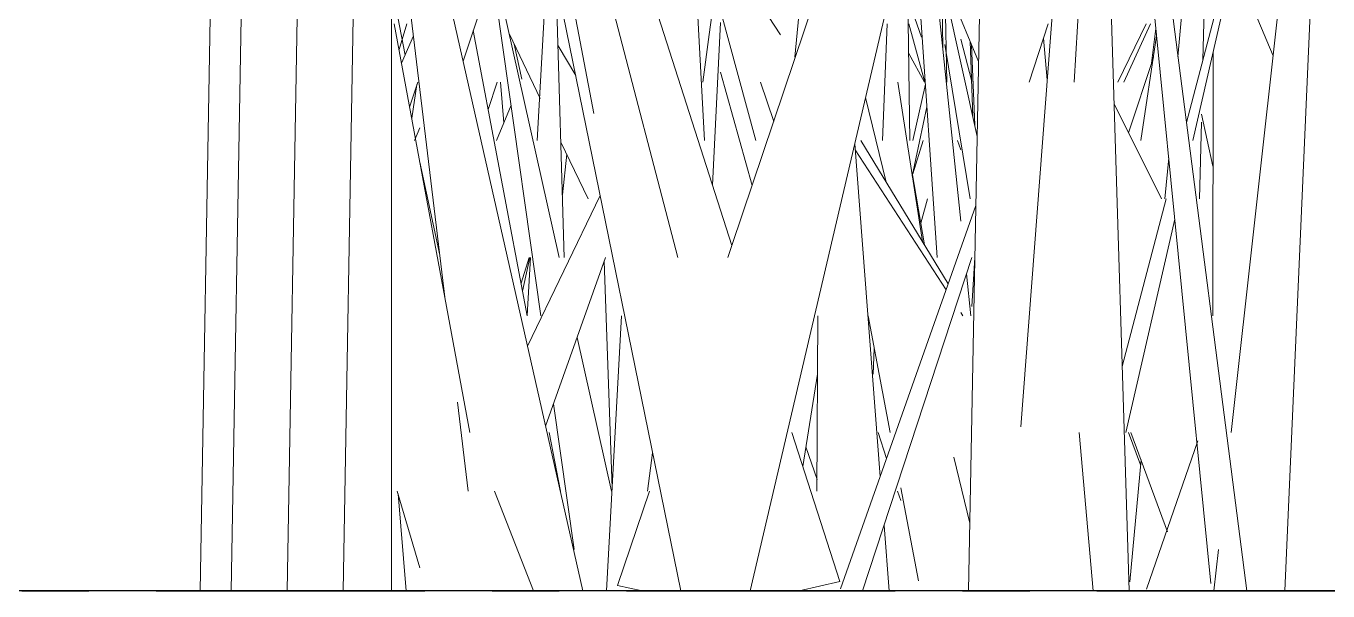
# Model space of a CAD drawing. Header units: millimetres. Extents: x -10020 to 20888, y -4665 to 12339.
# Drawn here: x 1298.7 to 1360.2, y 3048 to 3074.7 of the extents above; entities that cross this region are included whole.
import ezdxf

# ---------------------------------------------------------------- set-up
doc = ezdxf.new("R2010")
doc.units = ezdxf.units.MM
doc.linetypes.add('Grid Line 1_2_', pattern=[22.225, 12.7, -3.175, 3.175, -3.175])
doc.layers.add('A-FLOR-HRAL', color=11, linetype='Continuous', lineweight=9)
doc.layers.add('G-IMPT', color=8, linetype='Continuous', lineweight=9)

# ---------------------------------------------------------------- blocks, each defined once
blk = doc.blocks.new('Railing - 1_-408027-West')
at = {"layer": 'A-FLOR-HRAL'}
blk.add_line((1315.951, 3568.44), (1315.951, 3048), dxfattribs=at)
blk = doc.blocks.new('Railing - Railing-407973-West')
at = {"layer": 'A-FLOR-HRAL'}
for p, q in [((1308.381, 3048), (1316.065, 3490.552)), ((1311.027, 3048), (1316.065, 3338.152)), ((1313.673, 3048), (1316.065, 3185.752))]:
    blk.add_line(p, q, dxfattribs=at)
blk.add_blockref('Railing - 1_-408027-West', (0, 0))
blk = doc.blocks.new('Top Rail Type - Top Rail_Internal_-407996-West')
at = {"layer": 'A-FLOR-HRAL'}
blk.add_line((1306.919, 3048), (1322.413, 3940.428), dxfattribs=at)
blk = doc.blocks.new('Grass Array - 25_dwg-V19-West')
at = {"layer": 'G-IMPT'}
for p, q in [((1332.033, 3064.311), (1316.3, 3113.33)), ((1329.618, 3048), (1316.3, 3113.33)), ((1332.897, 3048), (1347.408, 3110.025)), ((1354.666, 3048.355), (1349.138, 3104.01)), ((1325.512, 3070.558), (1319.49, 3102.077)), ((1329.618, 3048), (1318.697, 3101.573)), ((1345.691, 3055.757), (1349.147, 3101.287)), ((1332.033, 3064.311), (1343.738, 3099.117)), ((1350.44, 3093.916), (1356.36, 3048)), ((1322.01, 3092.411), (1329.478, 3063.757)), ((1329.53, 3092.13), (1330.731, 3069.275)), ((1343.218, 3048), (1344.057, 3092.482)), ((1349.443, 3091.796), (1350.809, 3048)), ((1348.21, 3072.034), (1349.328, 3091.096)), ((1315.951, 3088.009), (1324.988, 3048)), ((1353.507, 3070.13), (1357.471, 3085.214)), ((1318.489, 3061.758), (1315.951, 3082.89)), ((1341.034, 3082.782), (1342.851, 3065.473)), ((1359.61, 3081.248), (1358.158, 3048)), ((1319.335, 3073.027), (1321.858, 3080.656)), ((1330.4, 3080.311), (1334.33, 3074.263)), ((1341.728, 3063.757), (1340.608, 3080.311)), ((1341.93, 3079.816), (1342, 3073.582)), ((1353.735, 3080.095), (1353.107, 3073.234)), ((1358.378, 3080.311), (1355.628, 3055.48)), ((1340.441, 3069.275), (1340.299, 3079.639)), ((1342.183, 3072.034), (1342.033, 3079.535)), ((1322.828, 3069.275), (1323.36, 3078.698)), ((1355.949, 3078.59), (1353.809, 3069.275)), ((1320.809, 3077.486), (1323.878, 3063.757)), ((1354.284, 3073.085), (1354.388, 3077.379)), ((1357.599, 3073.273), (1355.767, 3077.632)), ((1320.712, 3077.191), (1321.227, 3073.569)), ((1335.01, 3073.217), (1335.392, 3077.235)), ((1315.951, 3076.646), (1316.597, 3073.315)), ((1323.749, 3076.159), (1324.115, 3063.757)), ((1330.958, 3074.286), (1331.249, 3076.443)), ((1343.623, 3069.472), (1342.035, 3076.664)), ((1342.322, 3076.295), (1343.69, 3073.004)), ((1340.349, 3076.015), (1340.995, 3074.161)), ((1331.118, 3067.161), (1331.489, 3074.859)), ((1331.489, 3075.419), (1333.159, 3069.275)), ((1316.082, 3074.793), (1319.649, 3055.48)), ((1316.683, 3074.793), (1316.307, 3073.572)), ((1322.365, 3060.998), (1319.815, 3074.479)), ((1322.971, 3071.263), (1321.521, 3074.3)), ((1330.958, 3074.286), (1330.653, 3072.034)), ((1339.365, 3074.793), (1339.148, 3069.275)), ((1340.395, 3074.793), (1341.148, 3072.034)), ((1346.981, 3074.793), (1346.078, 3072.034)), ((1350.272, 3072.034), (1351.609, 3074.793)), ((1350.272, 3072.034), (1351.609, 3074.793)), ((1351.814, 3074.793), (1350.543, 3072.034)), ((1351.86, 3072.939), (1352.062, 3074.577)), ((1316.426, 3072.926), (1316.992, 3074.218)), ((1321.745, 3073.832), (1322.101, 3072.178)), ((1324.654, 3072.354), (1323.82, 3073.746)), ((1342.097, 3073.806), (1343.287, 3066.516)), ((1343.372, 3072.06), (1342.851, 3074.058)), ((1343.414, 3070.417), (1343.287, 3073.972)), ((1343.358, 3073.803), (1343.506, 3070.003)), ((1346.757, 3074.111), (1346.935, 3072.141)), ((1352.097, 3074.218), (1351.36, 3069.275)), ((1323.014, 3060.998), (1321.227, 3073.569)), ((1340.385, 3073.385), (1341.134, 3072.034)), ((1350.773, 3069.641), (1351.945, 3073.196)), ((1354.755, 3060.998), (1354.763, 3073.427)), ((1331.489, 3072.503), (1332.988, 3067.152)), ((1317.189, 3072.034), (1316.809, 3070.852)), ((1316.905, 3070.334), (1317.154, 3071.925)), ((1320.523, 3070.739), (1320.947, 3072.034)), ((1321.257, 3070.119), (1321.104, 3072.034)), ((1334.007, 3070.181), (1333.385, 3072.034)), ((1341.039, 3064.503), (1339.867, 3072.034)), ((1341.173, 3071.942), (1340.584, 3069.275)), ((1339.328, 3067.312), (1338.349, 3071.304)), ((1321.599, 3070.952), (1320.912, 3069.275)), ((1340.557, 3067.598), (1341.247, 3070.874)), ((1350.091, 3071.015), (1352.325, 3066.516)), ((1354.123, 3066.516), (1354.212, 3070.151)), ((1354.221, 3070.523), (1354.759, 3068.073)), ((1317.292, 3069.883), (1317.034, 3069.275)), ((1325.236, 3066.516), (1323.954, 3069.202)), ((1337.836, 3069.114), (1339.043, 3053.408)), ((1337.858, 3068.834), (1342.155, 3062.221)), ((1342.256, 3062.507), (1338.132, 3069.275)), ((1340.58, 3067.705), (1341.074, 3069.275)), ((1342.851, 3068.838), (1342.698, 3069.275)), ((1317.292, 3068.248), (1318.237, 3063.861)), ((1324.229, 3068.626), (1324.028, 3066.714)), ((1352.669, 3068.46), (1352.491, 3066.516)), ((1340.543, 3067.75), (1341.133, 3064.35)), ((1322.376, 3059.565), (1325.811, 3066.685)), ((1341.278, 3066.516), (1340.956, 3065.371)), ((1350.478, 3058.603), (1352.557, 3066.516)), ((1337.17, 3048.103), (1343.562, 3066.206)), ((1352.957, 3065.566), (1350.639, 3055.48)), ((1332.033, 3064.311), (1331.847, 3063.757)), ((1322.072, 3062.545), (1322.456, 3063.757)), ((1322.48, 3063.757), (1322.145, 3062.157)), ((1322.361, 3061.015), (1322.516, 3063.757)), ((1326.067, 3063.757), (1323.231, 3055.782)), ((1326.005, 3063.584), (1326.371, 3052.877)), ((1343.368, 3063.757), (1338.21, 3048)), ((1343.363, 3061.432), (1343.508, 3063.757)), ((1343.113, 3062.976), (1343.32, 3060.998)), ((1326.107, 3048), (1326.812, 3060.998)), ((1336.051, 3052.721), (1336.092, 3060.998)), ((1338.47, 3060.998), (1339.517, 3055.48)), ((1342.851, 3061.15), (1342.95, 3060.998)), ((1324.722, 3059.977), (1326.344, 3052.721)), ((1338.762, 3059.458), (1338.714, 3058.239)), ((1336.077, 3058.239), (1335.382, 3053.879)), ((1319.575, 3052.721), (1319.071, 3056.916)), ((1324.583, 3049.962), (1323.606, 3056.837)), ((1323.93, 3052.721), (1323.408, 3055.48)), ((1334.868, 3055.48), (1337.126, 3048.446)), ((1339.345, 3054.263), (1338.937, 3055.48)), ((1348.434, 3055.48), (1349.107, 3048)), ((1351.341, 3053.96), (1350.777, 3055.48)), ((1352.609, 3050.796), (1350.886, 3055.48)), ((1335.53, 3054.806), (1336.054, 3053.263)), ((1351.62, 3048.087), (1354.042, 3055.087)), ((1328.288, 3054.526), (1328.044, 3052.721)), ((1343.279, 3051.209), (1342.516, 3054.319)), ((1351.362, 3054.187), (1350.834, 3048.425)), ((1317.292, 3049.089), (1316.221, 3052.721)), ((1320.811, 3052.721), (1322.664, 3048)), ((1328.133, 3052.721), (1326.629, 3048.251)), ((1340.01, 3052.278), (1339.862, 3052.721)), ((1340.01, 3052.876), (1340.843, 3048.484)), ((1316.652, 3048), (1316.26, 3052.589)), ((1339.221, 3051.088), (1339.458, 3048)), ((1355.017, 3049.962), (1354.8, 3048)), ((1335.213, 3048), (1337.126, 3048.446)), ((1327.79, 3048), (1326.629, 3048.251))]:
    blk.add_line(p, q, dxfattribs=at)
blk = doc.blocks.new('Grass Array - Grass Array-439229-West')
blk.add_blockref('Grass Array - 25_dwg-V19-West', (0, 0))

msp = doc.modelspace()

# ---------------------------------------------------------------- linework, layer by layer
msp.add_line((4710.823, 3048), (-7496.271, 3048))
at = {"linetype": 'Grid Line 1_2_'}
msp.add_line((-7496.271, 3048), (19186.713, 3048), dxfattribs=at)

# ---------------------------------------------------------------- block references
for name in ['Top Rail Type - Top Rail_Internal_-407996-West', 'Railing - Railing-407973-West', 'Grass Array - Grass Array-439229-West']:
    msp.add_blockref(name, (0, 0))

doc.saveas('drawing.dxf')
